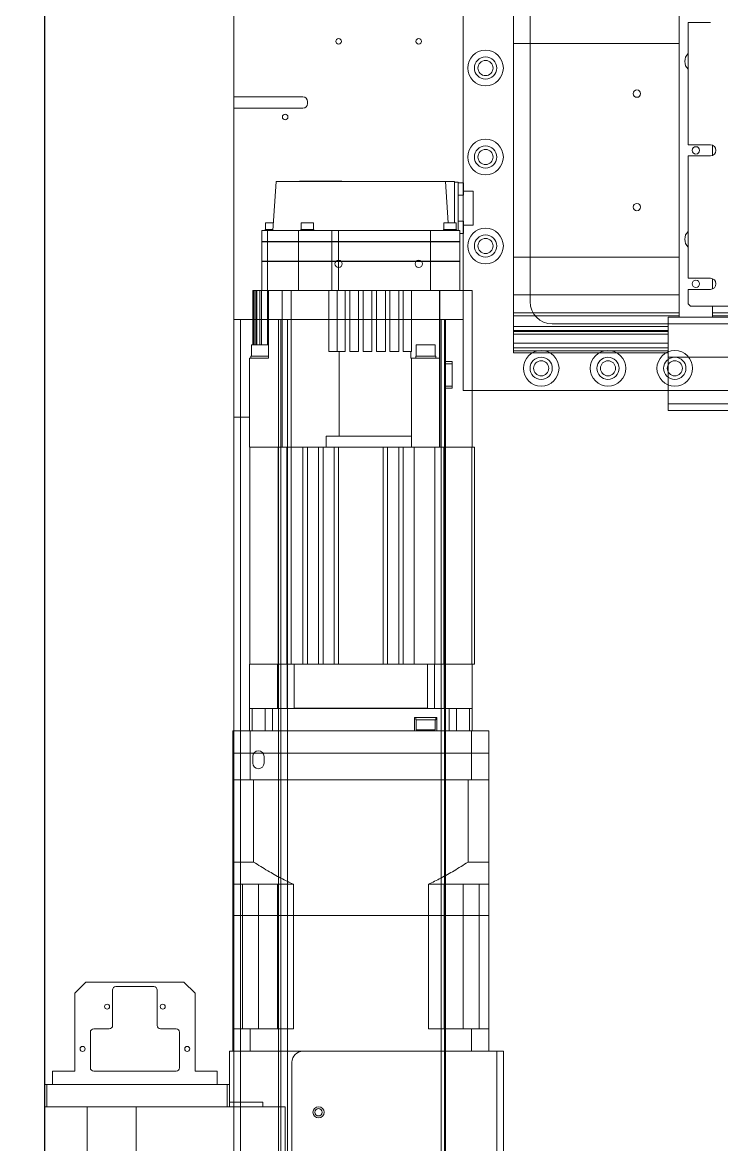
# Model space of a CAD drawing. Extents: x 500 to 100500, y -14500 to 21140.
# Drawn here: x 5820 to 6134, y 8925 to 9429 of the extents above; entities that cross this region are included whole.
import ezdxf

# ---------------------------------------------------------------- set-up
doc = ezdxf.new("R2010")
doc.units = 0
doc.linetypes.add('SLD-Solid', pattern=[0])
doc.layers.add('D', color=7, linetype='CONTINUOUS')
doc.layers.add('M06SMMF-001B', color=7, linetype='CONTINUOUS')
doc.layers.add('MODEL', color=7, linetype='SLD-Solid', lineweight=15)

# ---------------------------------------------------------------- blocks, each defined once
blk = doc.blocks.new('KA$Cbf7906b1')
at = {"layer": 'MODEL'}
for p, q in [((104, 1276.6), (102.5, 1254.6)), ((180, 1276.6), (104, 1276.6)), ((114.5, 1276.7), (114.5, 1276.6)), ((114.5, 1276.7), (133.5, 1276.7)), ((133.5, 1276.7), (133.5, 1276.6)), ((181.27, 1258.05), (180, 1276.6)), ((180, 1276.6), (184, 1276.6)), ((184, 1258.05), (184, 1276.6)), ((185.7, 1276.3), (184, 1276.3)), ((185.7, 1276.3), (185.7, 1254.6)), ((188.1, 1276.03), (185.7, 1276.03)), ((188.1, 1276.03), (188.1, 1273.23)), ((188.1, 1273.23), (188.1, 1270.43)), ((192.4, 1272.25), (188.1, 1272.25)), ((192.4, 1272.25), (192.4, 1256.95)), ((185.7, 1270.43), (188.1, 1270.43)), ((99.18, 1258.05), (99.18, 1255.05)), ((99.18, 1258.05), (102.74, 1258.05)), ((115.17, 1258.05), (115.17, 1255.05)), ((115.17, 1258.05), (120.67, 1258.05)), ((120.67, 1255.05), (120.67, 1258.05)), ((179.32, 1258.05), (179.32, 1255.05)), ((179.32, 1258.05), (182.07, 1258.05)), ((182.07, 1258.05), (184.82, 1258.05)), ((184.82, 1255.05), (184.82, 1258.05)), ((188.1, 1258.77), (185.7, 1258.77)), ((188.1, 1258.77), (188.1, 1253.17)), ((188.1, 1256.95), (192.4, 1256.95)), ((97.5, 1254.6), (97.5, 1249.6)), ((97.5, 1254.6), (100, 1254.6)), ((98.98, 1255.05), (98.98, 1254.6)), ((98.98, 1255.05), (102.53, 1255.05)), ((100, 1254.6), (100, 1249.6)), ((100, 1254.6), (114, 1254.6)), ((114, 1254.6), (114, 1249.6)), ((114, 1254.6), (129, 1254.6)), ((114.97, 1255.05), (114.97, 1254.6)), ((114.97, 1255.05), (120.87, 1255.05)), ((120.87, 1254.6), (120.87, 1255.05)), ((129, 1254.6), (129, 1249.6)), ((129, 1254.6), (132, 1254.6)), ((132, 1254.6), (132, 1249.6)), ((132, 1254.6), (173.31, 1254.6)), ((173.31, 1254.6), (173.31, 1249.6)), ((173.31, 1254.6), (186.5, 1254.6)), ((179.12, 1255.05), (179.12, 1254.6)), ((179.12, 1255.05), (182.07, 1255.05)), ((182.07, 1255.05), (185.02, 1255.05)), ((185.02, 1254.6), (185.02, 1255.05)), ((186.5, 1254.6), (186.5, 1249.6)), ((186.5, 1253.17), (188.1, 1253.17)), ((188, 1253.17), (188, 1229.6)), ((100, 1249.6), (97.5, 1249.6)), ((97.5, 1249.5), (97.5, 1240.7)), ((100, 1249.5), (97.5, 1249.5)), ((114, 1249.6), (100, 1249.6)), ((100, 1249.5), (100, 1240.7)), ((114, 1249.5), (100, 1249.5)), ((101.5, 1249.6), (101.5, 1249.5)), ((129, 1249.6), (114, 1249.6)), ((114, 1249.5), (114, 1240.7)), ((129, 1249.5), (114, 1249.5)), ((132, 1249.6), (129, 1249.6)), ((129, 1249.5), (129, 1240.7)), ((132, 1249.5), (129, 1249.5)), ((173.31, 1249.6), (132, 1249.6)), ((132, 1249.5), (132, 1240.7)), ((173.31, 1249.5), (132, 1249.5)), ((186.5, 1249.6), (173.31, 1249.6)), ((173.31, 1249.5), (173.31, 1240.7)), ((186.5, 1249.5), (173.31, 1249.5)), ((182.5, 1249.5), (182.5, 1249.6)), ((186.5, 1249.5), (186.5, 1240.7)), ((97.5, 1240.7), (100, 1240.7)), ((97.5, 1227.6), (97.5, 1240.6)), ((100, 1240.6), (97.5, 1240.6)), ((100, 1240.7), (114, 1240.7)), ((100, 1240.6), (100, 1227.6)), ((114, 1240.6), (100, 1240.6)), ((101.5, 1240.7), (101.5, 1240.6)), ((114, 1240.7), (129, 1240.7)), ((129, 1240.6), (114, 1240.6)), ((114, 1227.6), (114, 1240.6)), ((129, 1240.7), (132, 1240.7)), ((129, 1227.6), (129, 1240.6)), ((132, 1240.6), (129, 1240.6)), ((132, 1240.7), (173.31, 1240.7)), ((132, 1227.6), (132, 1240.6)), ((173.31, 1240.6), (132, 1240.6)), ((173.31, 1240.7), (186.5, 1240.7)), ((173.31, 1240.6), (173.31, 1227.6)), ((186.5, 1240.6), (173.31, 1240.6)), ((182.5, 1240.6), (182.5, 1240.7)), ((186.5, 1227.6), (186.5, 1240.6)), ((93.5, 1227.6), (93.5, 1203.1)), ((93.51, 1227.6), (93.5, 1227.6)), ((93.51, 1227.6), (93.51, 1203.1)), ((93.76, 1227.6), (93.51, 1227.6)), ((93.76, 1203.1), (93.76, 1227.6)), ((94.01, 1227.6), (93.76, 1227.6)), ((94.01, 1227.6), (94.01, 1203.1)), ((94.76, 1227.6), (94.01, 1227.6)), ((94.76, 1203.1), (94.76, 1227.6)), ((95.28, 1227.6), (94.76, 1227.6)), ((95.28, 1227.6), (95.28, 1203.1)), ((96.58, 1227.6), (95.28, 1227.6)), ((96.58, 1203.1), (96.58, 1227.6)), ((97.38, 1227.6), (96.58, 1227.6)), ((97.38, 1227.6), (97.38, 1203.1)), ((100.1, 1227.6), (97.38, 1227.6)), ((100.1, 1203.1), (100.1, 1227.6)), ((100.45, 1227.6), (100.1, 1227.6)), ((100.45, 1197.1), (100.45, 1227.6)), ((106.59, 1227.6), (100.45, 1227.6)), ((106.59, 1227.6), (106.59, 1157.1)), ((106.7, 1227.6), (106.59, 1227.6)), ((106.7, 1227.6), (106.7, 1157.1)), ((110.7, 1227.6), (106.7, 1227.6)), ((110.7, 1157.1), (110.7, 1227.6)), ((127.57, 1227.6), (110.7, 1227.6)), ((127.57, 1227.6), (127.57, 1200.1)), ((131.37, 1227.6), (127.57, 1227.6)), ((131.37, 1200.1), (131.37, 1227.6)), ((135, 1227.6), (131.37, 1227.6)), ((135, 1200.1), (135, 1227.6)), ((137, 1227.6), (135, 1227.6)), ((137, 1227.6), (137, 1200.1)), ((141, 1227.6), (137, 1227.6)), ((141, 1200.1), (141, 1227.6)), ((143, 1227.6), (141, 1227.6)), ((143, 1227.6), (143, 1200.1)), ((147, 1227.6), (143, 1227.6)), ((147, 1200.1), (147, 1227.6)), ((149, 1227.6), (147, 1227.6)), ((149, 1227.6), (149, 1200.1)), ((153, 1227.6), (149, 1227.6)), ((153, 1200.1), (153, 1227.6)), ((155, 1227.6), (153, 1227.6)), ((155, 1227.6), (155, 1200.1)), ((159, 1227.6), (155, 1227.6)), ((159, 1200.1), (159, 1227.6)), ((161, 1227.6), (159, 1227.6)), ((161, 1227.6), (161, 1200.1)), ((164.8, 1227.6), (161, 1227.6)), ((164.8, 1200.1), (164.8, 1227.6)), ((177.3, 1227.6), (164.8, 1227.6)), ((177.3, 1197.1), (177.3, 1227.6)), ((177.41, 1227.6), (177.3, 1227.6)), ((177.41, 1227.6), (177.41, 1157.1)), ((192, 1227.6), (177.41, 1227.6)), ((192, 1227.6), (192, 1157.1)), ((92.88, 1203.1), (92.88, 1198.1)), ((92.88, 1203.1), (100.45, 1203.1)), ((166.89, 1203.1), (166.89, 1198.1)), ((166.89, 1203.1), (175.39, 1203.1)), ((175.39, 1198.1), (175.39, 1203.1)), ((92, 1197.1), (92, 1157.1)), ((92, 1197.1), (100.45, 1197.1)), ((92.63, 1198.1), (92.63, 1197.1)), ((92.63, 1198.1), (100.45, 1198.1)), ((132.2, 1200.1), (127.57, 1200.1)), ((132.2, 1162.1), (132.2, 1200.1)), ((135, 1200.1), (132.2, 1200.1)), ((141, 1200.1), (137, 1200.1)), ((147, 1200.1), (143, 1200.1)), ((153, 1200.1), (149, 1200.1)), ((159, 1200.1), (155, 1200.1)), ((164.39, 1200.1), (161, 1200.1)), ((164.39, 1197.1), (164.39, 1200.1)), ((164.8, 1200.1), (164.39, 1200.1)), ((164.39, 1197.1), (164.8, 1197.1)), ((164.8, 1197.1), (177.3, 1197.1)), ((164.8, 1197.1), (164.8, 1157.1)), ((166.64, 1198.1), (166.64, 1197.1)), ((166.64, 1198.1), (175.64, 1198.1)), ((175.64, 1197.1), (175.64, 1198.1)), ((177.3, 1197.1), (177.3, 1157.1)), ((180, 1195.6), (183, 1195.6)), ((180, 1194.6), (180, 1195.6)), ((183, 1194.6), (180, 1194.6)), ((180, 1194.6), (180, 1184.6)), ((183, 1195.6), (183, 1194.6)), ((183, 1194.6), (183, 1184.6)), ((180, 1184.6), (183, 1184.6)), ((180, 1183.6), (180, 1184.6)), ((183, 1183.6), (180, 1183.6)), ((183, 1184.6), (183, 1183.6)), ((92, 1170.6), (85, 1170.6)), ((88, 1170.6), (88, 1029.6)), ((126.39, 1162.1), (126.39, 1157.1)), ((126.39, 1162.1), (164.8, 1162.1)), ((92, 1157.1), (106.59, 1157.1)), ((92.1, 1157.1), (92.1, 1059.6)), ((104.79, 1059.6), (104.79, 1157.1)), ((106.59, 1157.1), (106.7, 1157.1)), ((106.84, 1157.1), (106.7, 1157.1)), ((108.75, 1157.1), (106.84, 1157.1)), ((108.75, 1157.1), (108.75, 1059.6)), ((110.75, 1157.1), (108.75, 1157.1)), ((110.75, 1157.1), (110.75, 1059.6)), ((110.75, 1157.1), (116, 1157.1)), ((118, 1157.1), (116, 1157.1)), ((116, 1157.1), (116, 1059.6)), ((118, 1157.1), (118, 1059.6)), ((118, 1157.1), (123, 1157.1)), ((125, 1157.1), (123, 1157.1)), ((123, 1157.1), (123, 1059.6)), ((125, 1157.1), (125, 1059.6)), ((125, 1157.1), (126.39, 1157.1)), ((126.39, 1157.1), (130, 1157.1)), ((132, 1157.1), (130, 1157.1)), ((130, 1157.1), (130, 1059.6)), ((132, 1157.1), (152, 1157.1)), ((132, 1157.1), (132, 1059.6)), ((152, 1157.1), (152, 1059.6)), ((154, 1157.1), (152, 1157.1)), ((154, 1157.1), (159, 1157.1)), ((154, 1157.1), (154, 1059.6)), ((159, 1157.1), (159, 1059.6)), ((161, 1157.1), (159, 1157.1)), ((161, 1157.1), (164.8, 1157.1)), ((161, 1157.1), (161, 1059.6)), ((164.8, 1157.1), (177.3, 1157.1)), ((166, 1157.1), (166, 1059.6)), ((175.25, 1157.1), (175.25, 1059.6)), ((177.3, 1157.1), (177.41, 1157.1)), ((179.21, 1157.1), (177.41, 1157.1)), ((179.21, 1157.1), (179.21, 1059.6)), ((191.9, 1157.1), (179.21, 1157.1)), ((191.9, 1157.1), (191.9, 1059.6)), ((192, 1157.1), (191.9, 1157.1)), ((192, 1157.1), (193, 1157.1)), ((193, 1157.1), (193, 1059.6)), ((193.1, 1127.9), (193, 1127.9)), ((193.1, 1127.9), (193.1, 1088.9)), ((193.1, 1088.9), (193, 1088.9)), ((92, 1059.6), (92, 1039.8)), ((92, 1059.6), (92.1, 1059.6)), ((92.1, 1059.6), (104.66, 1059.6)), ((104.56, 1059.6), (104.56, 1039.6)), ((104.66, 1059.6), (108.75, 1059.6)), ((108.75, 1059.6), (110.75, 1059.6)), ((108.86, 1039.6), (108.86, 1059.6)), ((110.75, 1059.6), (112, 1059.6)), ((112, 1059.6), (112, 1039.8)), ((112, 1059.6), (172, 1059.6)), ((172, 1059.6), (172, 1039.8)), ((172, 1059.6), (172.02, 1059.6)), ((172.02, 1059.6), (175.25, 1059.6)), ((175.14, 1059.6), (175.14, 1039.6)), ((175.25, 1059.6), (179.34, 1059.6)), ((179.34, 1059.6), (191.9, 1059.6)), ((179.44, 1039.6), (179.44, 1059.6)), ((191.9, 1059.6), (192, 1059.6)), ((192, 1059.6), (192, 1039.8)), ((193, 1059.6), (192, 1059.6)), ((92.2, 1039.8), (92, 1039.8)), ((92, 1029.6), (92, 1039.6)), ((92, 1039.6), (93.25, 1039.6)), ((92.2, 1039.6), (92.2, 1039.8)), ((93.25, 1039.6), (93.25, 1029.6)), ((99.01, 1039.6), (93.25, 1039.6)), ((99.01, 1029.6), (99.01, 1039.6)), ((99.01, 1039.6), (102.31, 1039.6)), ((102.31, 1039.6), (102.31, 1029.6)), ((181.69, 1039.6), (102.31, 1039.6)), ((111.95, 1039.8), (111.95, 1039.6)), ((112, 1039.8), (111.95, 1039.8)), ((172, 1039.8), (112, 1039.8)), ((172.05, 1039.8), (172, 1039.8)), ((172.05, 1039.6), (172.05, 1039.8)), ((181.69, 1029.6), (181.69, 1039.6)), ((181.69, 1039.6), (184.99, 1039.6)), ((184.99, 1039.6), (184.99, 1029.6)), ((190.75, 1039.6), (184.99, 1039.6)), ((190.75, 1029.6), (190.75, 1039.6)), ((190.75, 1039.6), (192, 1039.6)), ((191.8, 1039.8), (191.8, 1039.6)), ((192, 1039.8), (191.8, 1039.8)), ((192, 1039.6), (192, 1029.6)), ((176.14, 1035.6), (166.14, 1035.6)), ((166.14, 1035.6), (166.14, 1029.6)), ((166.64, 1035.6), (166.64, 1034.6)), ((175.64, 1034.6), (166.64, 1034.6)), ((166.89, 1034.6), (166.89, 1030)), ((175.39, 1030), (175.39, 1034.6)), ((175.64, 1034.6), (175.64, 1035.6)), ((176.14, 1035.6), (176.14, 1029.6)), ((84.5, 1029.6), (92.3, 1029.6)), ((84.5, 1029.6), (84.5, 1019.6)), ((92.3, 1029.6), (191.7, 1029.6)), ((92.3, 1019.6), (92.3, 1029.6)), ((171.14, 1030), (166.89, 1030)), ((175.39, 1030), (171.14, 1030)), ((191.7, 1029.6), (191.7, 1019.6)), ((191.7, 1029.6), (199.5, 1029.6)), ((199.5, 1019.6), (199.5, 1029.6)), ((84.5, 1019.6), (92.3, 1019.6)), ((84.5, 1019.6), (84.5, 1007.6)), ((92.3, 1019.6), (191.7, 1019.6)), ((92.3, 1007.6), (92.3, 1019.6)), ((191.7, 1019.6), (199.5, 1019.6)), ((191.7, 1019.6), (191.7, 1007.6)), ((199.5, 1007.6), (199.5, 1019.6)), ((84.5, 1007.6), (92.3, 1007.6)), ((84.5, 970.6), (84.5, 1007.6)), ((92.13, 1007.6), (92.04, 1007.6)), ((92.3, 1007.6), (191.7, 1007.6)), ((93.85, 1007.6), (190.15, 1007.6)), ((93.85, 970.6), (93.85, 1007.6)), ((190.15, 970.6), (190.15, 1007.6)), ((191.7, 1007.6), (199.5, 1007.6)), ((199.5, 970.6), (199.5, 1007.6)), ((84.5, 970.6), (93.85, 970.6)), ((190.15, 970.6), (199.5, 970.6)), ((84.5, 960.6), (88.88, 960.6)), ((84.5, 946.6), (84.5, 960.6)), ((104.54, 960.6), (88.88, 960.6)), ((88.88, 946.6), (88.88, 960.6)), ((96.04, 946.6), (96.04, 960.6)), ((104.54, 960.6), (111.69, 960.6)), ((104.54, 946.6), (104.54, 960.6)), ((111.69, 946.6), (111.69, 960.6)), ((172.31, 960.6), (179.46, 960.6)), ((172.31, 946.6), (172.31, 960.6)), ((179.46, 960.6), (195.12, 960.6)), ((179.46, 946.6), (179.46, 960.6)), ((187.96, 946.6), (187.96, 960.6)), ((195.12, 960.6), (199.5, 960.6)), ((195.12, 946.6), (195.12, 960.6)), ((199.5, 946.6), (199.5, 960.6)), ((84.5, 946.6), (88.88, 946.6)), ((84.5, 946.6), (84.5, 895.6)), ((88.88, 946.6), (96.04, 946.6)), ((88.88, 895.6), (88.88, 946.6)), ((96.04, 946.6), (104.54, 946.6)), ((96.04, 895.6), (96.04, 946.6)), ((104.54, 946.6), (111.69, 946.6)), ((104.54, 895.6), (104.54, 946.6)), ((111.69, 946.6), (172.31, 946.6)), ((111.69, 946.6), (111.69, 895.6)), ((172.31, 946.6), (179.46, 946.6)), ((172.31, 946.6), (172.31, 895.6)), ((179.46, 946.6), (187.96, 946.6)), ((179.46, 895.6), (179.46, 946.6)), ((187.96, 946.6), (195.12, 946.6)), ((187.96, 895.6), (187.96, 946.6)), ((195.12, 946.6), (199.5, 946.6)), ((195.12, 895.6), (195.12, 946.6)), ((199.5, 946.6), (199.5, 895.6)), ((18.5, 916.6), (13.5, 911.6)), ((18.5, 916.6), (62.5, 916.6)), ((32, 914.6), (49, 914.6)), ((67.5, 911.6), (62.5, 916.6)), ((13.5, 911.6), (13.5, 876.6)), ((30.5, 897.1), (30.5, 913.1)), ((50.5, 913.1), (50.5, 897.1)), ((67.5, 876.6), (67.5, 911.6)), ((20.5, 878.1), (20.5, 894.1)), ((22, 895.6), (29, 895.6)), ((52, 895.6), (59, 895.6)), ((60.5, 894.1), (60.5, 878.1)), ((84.5, 895.6), (92.3, 895.6)), ((84.5, 885.6), (84.5, 895.6)), ((92.3, 895.6), (111.69, 895.6)), ((92.3, 885.6), (92.3, 895.6)), ((172.31, 895.6), (191.7, 895.6)), ((191.7, 885.6), (191.7, 895.6)), ((191.7, 895.6), (199.5, 895.6)), ((199.5, 885.6), (199.5, 895.6)), ((83, 885.6), (83, 870.6)), ((83, 885.6), (116, 885.6)), ((203, 885.6), (116, 885.6)), ((203, 885.6), (203, 750.6)), ((206, 885.6), (203, 885.6)), ((206, 885.6), (206, 750.6)), ((111, 880.6), (111, 810.6)), ((3.5, 870.6), (3.5, 876.6)), ((13.5, 876.6), (3.5, 876.6)), ((59, 876.6), (22, 876.6)), ((77.5, 876.6), (67.5, 876.6)), ((77.5, 876.6), (77.5, 870.6)), ((0, 870.6), (0, 860.6)), ((0, 870.6), (1, 870.6)), ((1, 860.6), (1, 870.6)), ((82, 870.6), (1, 870.6)), ((82, 870.6), (82, 860.6)), ((82, 870.6), (83, 870.6)), ((83, 870.6), (83, 860.6)), ((19, 860.6), (0, 860.6)), ((0, 860.6), (0, 818.6)), ((82, 860.6), (1, 860.6)), ((19, 818.6), (19, 860.6)), ((108, 860.6), (41, 860.6)), ((41, 860.6), (41, 818.6)), ((83, 862.6), (98, 862.6)), ((85, 860.6), (85, 862.6)), ((88, 862.6), (88, 860.6)), ((98, 862.6), (98, 860.6)), ((108, 783.6), (108, 860.6))]:
    blk.add_line(p, q, dxfattribs=at)
for centre, radius in [((28, 905.6), 1.13), ((53, 905.6), 1.13), ((17, 886.6), 1.13), ((64, 886.6), 1.13), ((123, 858.1), 2.5), ((123, 858.1), 1.65)]:
    blk.add_circle(centre, radius, dxfattribs=at)
for centre, radius, start, end in [((32, 913.1), 1.5, 90, 180), ((49, 913.1), 1.5, 0, 90), ((22, 894.1), 1.5, 90, 180), ((29, 897.1), 1.5, 270, 0), ((52, 897.1), 1.5, 180, 270), ((59, 894.1), 1.5, 0, 90), ((116, 880.6), 5, 90, 180), ((22, 878.1), 1.5, 180, 270), ((59, 878.1), 1.5, 270, 0)]:
    blk.add_arc(centre, radius, start, end, dxfattribs=at)
for points, knots in [([(84.5, 960.6), (84.5, 961.52), (84.5, 963.42), (84.5, 966.77), (84.5, 969.29), (84.5, 970.6)], [0, 0, 0, 0, 0.306426, 0.638138, 1, 1, 1, 1]), ([(93.85, 970.6), (95.94, 969.28), (99.96, 966.77), (105.91, 963.41), (109.82, 961.51), (111.69, 960.6)], [0, 0, 0, 0, 0.363017, 0.694649, 1, 1, 1, 1]), ([(172.31, 960.6), (174.19, 961.52), (178.11, 963.42), (184.05, 966.77), (188.06, 969.29), (190.15, 970.6)], [0, 0, 0, 0, 0.306426, 0.638147, 1, 1, 1, 1]), ([(199.5, 970.6), (199.5, 969.28), (199.5, 966.77), (199.5, 963.41), (199.5, 961.51), (199.5, 960.6)], [0, 0, 0, 0, 0.362973, 0.694635, 1, 1, 1, 1])]:
    blk.add_open_spline(points, degree=3, knots=knots, dxfattribs=at)
blk = doc.blocks.new('KA$C03f0ad08')
at = {"layer": 'MODEL', "color": 4}
for p, q in [((0, 155.6), (0, 1658.6)), ((85, 155.6), (85, 1658.6)), ((188, 1477.6), (188, 1257.6)), ((218, 1373.6), (218, 1477.6)), ((116, 1389.6), (85, 1389.6)), ((118, 1386.6), (118, 1387.6)), ((85, 1384.6), (116, 1384.6)), ((218, 1297.6), (218, 1373.6)), ((188, 1289.6), (85, 1289.6)), ((88, 1289.6), (88, 768.6)), ((105, 1289.6), (105, 766.6)), ((106, 1289.6), (106, 766.6)), ((109, 1289.6), (109, 766.6)), ((178, 1289.6), (178, 768.6)), ((179.5, 143.6), (179.5, 1289.6)), ((180, 143.6), (180, 1289.6)), ((333, 1287.6), (228, 1287.6)), ((188, 1257.6), (338, 1257.6)), ((93.5, 1093.1), (93.5, 1090.1)), ((98.5, 1090.1), (98.5, 1093.1))]:
    blk.add_line(p, q, dxfattribs=at)
for centre, radius in [((132, 1414.6), 1.25), ((168, 1414.6), 1.25), ((198, 1402.6), 8), ((198, 1402.6), 5), ((198, 1402.6), 3.4), ((108, 1380.6), 1.25), ((198, 1362.6), 8), ((198, 1362.6), 5), ((198, 1362.6), 3.4), ((198, 1322.6), 8), ((198, 1322.6), 5), ((198, 1322.6), 3.4), ((132, 1314.6), 1.65), ((168, 1314.6), 1.65), ((223, 1267.6), 8), ((223, 1267.6), 5), ((253, 1267.6), 8), ((253, 1267.6), 5), ((283, 1267.6), 8), ((283, 1267.6), 5), ((223, 1267.6), 3.4), ((253, 1267.6), 3.4), ((283, 1267.6), 3.4)]:
    blk.add_circle(centre, radius, dxfattribs=at)
for centre, radius, start, end in [((116, 1387.6), 2, 0, 90), ((116, 1386.6), 2, 270, 0), ((228, 1297.6), 10, 180, 270), ((96, 1093.1), 2.5, 0, 180), ((96, 1090.1), 2.5, 180, 0)]:
    blk.add_arc(centre, radius, start, end, dxfattribs=at)
blk = doc.blocks.new('KASDADS')
at = {"layer": 'MODEL', "color": 4}
for p, q in [((-53547.02, -66406.89, 21.36), (-53547.02, -66556.89, 21.36)), ((-53621.52, -66433.89, 21.36), (-53621.52, -66416.89, 21.36)), ((-53543.02, -66479.39, 21.36), (-53543.02, -66424.39, 21.36)), ((-53543.02, -66424.39, 21.36), (-53533.02, -66424.39, 21.36)), ((-53621.52, -66433.89, 21.36), (-53621.52, -66529.89, 21.36)), ((-53621.52, -66433.89, 21.36), (-53547.02, -66433.89, 21.36)), ((-53533.02, -66479.39, 21.36), (-53543.02, -66479.39, 21.36)), ((-53532.02, -66479.6, 21.36), (-53532.02, -66484.18, 21.36)), ((-53543.02, -66539.39, 21.36), (-53543.02, -66484.39, 21.36)), ((-53543.02, -66484.39, 21.36), (-53533.02, -66484.39, 21.36)), ((-53621.52, -66529.89, 21.36), (-53547.02, -66529.89, 21.36)), ((-53621.52, -66546.89, 21.36), (-53621.52, -66529.89, 21.36)), ((-53533.02, -66539.39, 21.36), (-53543.02, -66539.39, 21.36)), ((-53532.02, -66539.6, 21.36), (-53532.02, -66544.18, 21.36)), ((-53621.52, -66546.89, 21.36), (-53621.52, -66554.89, 21.36)), ((-53621.52, -66546.89, 21.36), (-53547.02, -66546.89, 21.36)), ((-53543.02, -66550.89, 21.36), (-53543.02, -66544.39, 21.36)), ((-53543.02, -66544.39, 21.36), (-53533.02, -66544.39, 21.36)), ((-53543.02, -66550.89, 21.36), (-53542.02, -66551.89, 21.36)), ((-53542.02, -66551.89, 21.36), (-53512.02, -66551.89, 21.36)), ((-53532.02, -66551.89, 21.36), (-52957.52, -66551.89, 21.36)), ((-53532.02, -66551.89, 21.36), (-53532.02, -66556.89, 21.36)), ((-53621.52, -66556.24, 21.36), (-53621.52, -66554.89, 21.36)), ((-53621.52, -66554.89, 21.36), (-53547.02, -66554.89, 21.36)), ((-53547.02, -66556.24, 21.36), (-53621.52, -66556.24, 21.36)), ((-53621.52, -66556.24, 21.36), (-53621.52, -66561.15, 21.36)), ((-53552.02, -66556.89, 21.36), (-53547.02, -66556.89, 21.36)), ((-53552.02, -66556.89, 21.36), (-53552.02, -66559.89, 21.36)), ((-53532.02, -66556.89, 21.36), (-53547.02, -66556.89, 21.36)), ((-53532.02, -66554.89, 21.36), (-53494.02, -66554.89, 21.36)), ((-53499.02, -66556.24, 21.36), (-53532.02, -66556.24, 21.36)), ((-53532.02, -66556.89, 21.36), (-53494.02, -66556.89, 21.36)), ((-52957.52, -66556.89, 21.36), (-53532.02, -66556.89, 21.36)), ((-53552.02, -66561.15, 21.36), (-53621.52, -66561.15, 21.36)), ((-53621.52, -66561.15, 21.36), (-53621.52, -66562.91, 21.36)), ((-53621.52, -66563.3, 21.36), (-53621.52, -66562.91, 21.36)), ((-53552.02, -66562.91, 21.36), (-53621.52, -66562.91, 21.36)), ((-53552.02, -66563.3, 21.36), (-53621.52, -66563.3, 21.36)), ((-53621.52, -66564.47, 21.36), (-53621.52, -66563.3, 21.36)), ((-53552.02, -66559.89, 21.36), (-53552.02, -66574.89, 21.36)), ((-53552.02, -66559.89, 21.36), (-52957.52, -66559.89, 21.36)), ((-53621.52, -66568.57, 21.36), (-53621.52, -66564.47, 21.36)), ((-53552.02, -66564.47, 21.36), (-53621.52, -66564.47, 21.36)), ((-53552.02, -66568.57, 21.36), (-53621.52, -66568.57, 21.36)), ((-53621.52, -66570.63, 21.36), (-53621.52, -66568.57, 21.36)), ((-53552.02, -66570.63, 21.36), (-53621.52, -66570.63, 21.36)), ((-53621.52, -66570.63, 21.36), (-53621.52, -66572.04, 21.36)), ((-53552.02, -66572.04, 21.36), (-53621.52, -66572.04, 21.36)), ((-53621.52, -66572.89, 21.36), (-53621.52, -66572.04, 21.36)), ((-53552.02, -66572.89, 21.36), (-53621.52, -66572.89, 21.36)), ((-53552.02, -66595.89, 21.36), (-53552.02, -66574.89, 21.36)), ((-53552.02, -66574.89, 21.36), (-51013.02, -66574.89, 21.36)), ((-53552.02, -66595.89, 21.36), (-51013.02, -66595.89, 21.36)), ((-53552.02, -66598.89, 21.36), (-53552.02, -66595.89, 21.36)), ((-53552.02, -66598.89, 21.36), (-51013.02, -66598.89, 21.36)), ((-53552.02, -66598.89, 21.36), (-53549.02, -66598.89, 21.36))]:
    blk.add_line(p, q, dxfattribs=at)
for centre in [(-53566.02, -66456.39, 21.36), (-53539.52, -66481.89, 21.36), (-53566.02, -66507.39, 21.36), (-53539.52, -66541.89, 21.36)]:
    blk.add_circle(centre, 1.65, dxfattribs=at)
for centre, radius, start, end in [((-53539.52, -66441.89, 21.36), 5, 134.427, 180), ((-53539.52, -66441.89, 21.36), 5, 180, 225.573), ((-53533.02, -66481.89, 21.36), 2.5, 270, 90), ((-53539.52, -66521.89, 21.36), 5, 134.427, 180), ((-53539.52, -66521.89, 21.36), 5, 180, 225.573), ((-53533.02, -66541.89, 21.36), 2.5, 270, 90)]:
    blk.add_arc(centre, radius, start, end, dxfattribs=at)

msp = doc.modelspace()

# ---------------------------------------------------------------- linework, layer by layer
at = {"layer": 'D', "color": 4, "elevation": -10.47}
msp.add_lwpolyline([(5830.08, 9690.96), (5810.08, 9690.96), (5810.08, 8152.96), (5830.08, 8152.96)], close=True, dxfattribs=at)

# ---------------------------------------------------------------- block references
at = {"layer": 'D', "color": 1}
msp.add_blockref('KASDADS', (59662.1, 75853.85, -31.83), dxfattribs=at)
at = {"layer": 'M06SMMF-001B'}
for name, p in [('KA$C03f0ad08', (5830.08, 8006.36, -10.47)), ('KA$Cbf7906b1', (5830.08, 8081.36, -10.47))]:
    msp.add_blockref(name, p, dxfattribs=at)

doc.saveas('drawing.dxf')
